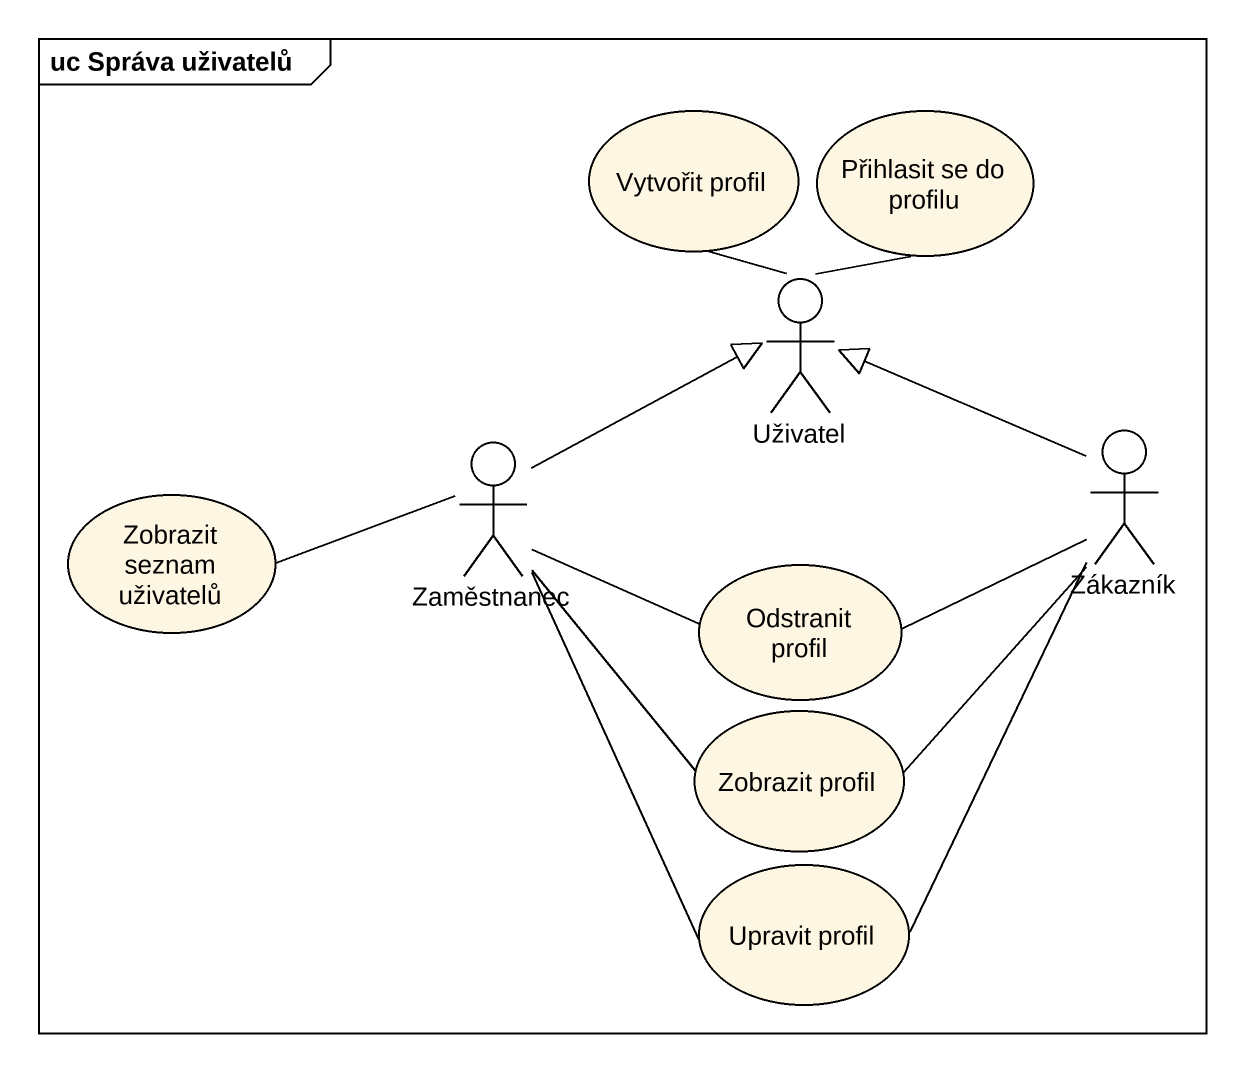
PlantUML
@startuml
mainframe uc Správa uživatelů
usecase "Vytvořit profil" as Vytvořit_profil
usecase "Přihlasit se do profilu" as Přihlasit_se_do_profilu
actor Uživatel
actor Zaměstnanec
actor Zákazník
usecase "Zobrazit seznam uživatelů" as Zobrazit_seznam_uživatelů
usecase "Odstranit profil" as Odstranit_profil
usecase "Zobrazit profil" as Zobrazit_profil
usecase "Upravit profil" as Upravit_profil
Uživatel -up- Vytvořit_profil
Uživatel -up- Přihlasit_se_do_profilu
Zaměstnanec -right-|> Uživatel
Zaměstnanec -left- Zobrazit_seznam_uživatelů
Zaměstnanec -right- Odstranit_profil
Zaměstnanec -- Zobrazit_profil
Zaměstnanec -- Upravit_profil
Zákazník -left-|> Uživatel
Zákazník -left- Odstranit_profil
Zákazník -- Zobrazit_profil
Zákazník -- Upravit_profil
@enduml
